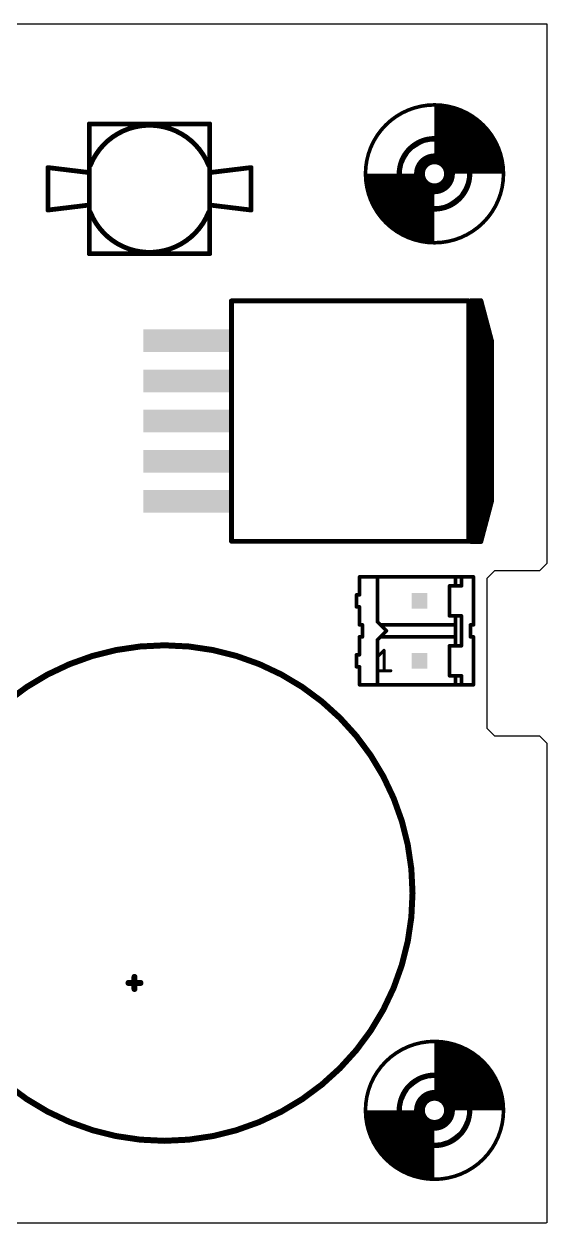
# Model space of a CAD drawing. Extents: x 0 to 105, y 6 to 57.
# Drawn here: x 82.6 to 104.8, y 6.3 to 57.1 of the extents above; entities that cross this region are included whole.
import ezdxf

# ---------------------------------------------------------------- set-up
doc = ezdxf.new("R2010")
doc.units = 0
doc.header["$MEASUREMENT"] = 0
doc.layers.get('0').update_dxf_attribs({"linetype": 'CONTINUOUS'})
for name, color, linetype in [('20', 53, 'CONTINUOUS'), ('21', 253, 'CONTINUOUS'), ('51', 253, 'CONTINUOUS')]:
    doc.layers.add(name, color=color, linetype=linetype)

# ---------------------------------------------------------------- blocks, each defined once
blk = doc.blocks.new('RECT')
blk.add_solid([(-0.5, -0.5), (0.5, -0.5), (-0.5, 0.5), (0.5, 0.5)])

msp = doc.modelspace()

# ---------------------------------------------------------------- linework, layer by layer
at = {"layer": '20'}
for p, q in [((0, 57.15), (104.775, 57.15)), ((104.775, 57.15), (104.775, 34.29)), ((104.775, 34.29), (104.4575, 33.9725)), ((102.5525, 33.9725), (102.235, 33.655)), ((102.235, 33.655), (102.235, 27.305)), ((104.4575, 33.9725), (102.5525, 33.9725)), ((102.235, 27.305), (102.5525, 26.9875)), ((102.5525, 26.9875), (104.4575, 26.9875)), ((104.4575, 26.9875), (104.775, 26.67)), ((104.775, 26.67), (104.775, 6.35)), ((104.755, 6.3375), (0, 6.3375))]:
    msp.add_line(p, q, dxfattribs=at)
for centre in [(100.0125, 50.8), (100.0125, 11.1125)]:
    msp.add_circle(centre, 1.4, dxfattribs=at)
at = {"layer": '21'}
for points, const_width in [([(100.0125, 47.879, 1), (100.0125, 53.721, 1), (100.0125, 47.879)], 0.1524), ([(85.4483, 52.915, 1), (85.3467, 52.915)], 0.1016), ([(85.3975, 52.9658, 1), (85.3975, 52.8642)], 0.1016), ([(90.5483, 52.915, 1), (90.4467, 52.915)], 0.1016), ([(90.4975, 52.8642, 1), (90.4975, 52.9658)], 0.1016), ([(85.3467, 52.665, 1), (85.4483, 52.665)], 0.1016), ([(90.4467, 52.665, 1), (90.5483, 52.665)], 0.1016), ([(100.0125, 49.3, 1), (100.0125, 52.3, 1), (100.0125, 49.3)], 0.2032), ([(85.4483, 47.665, 1), (85.3467, 47.665)], 0.1016), ([(90.5483, 47.665, 1), (90.4467, 47.665)], 0.1016), ([(85.3975, 47.4658, 1), (85.3975, 47.3642)], 0.1016), ([(85.3467, 47.415, 1), (85.4483, 47.415)], 0.1016), ([(90.4467, 47.415, 1), (90.5483, 47.415)], 0.1016), ([(90.4975, 47.3642, 1), (90.4975, 47.4658)], 0.1016), ([(91.4683, 45.4165, 1), (91.3667, 45.4165)], 0.1016), ([(91.3667, 35.2285, 1), (91.4683, 35.2285)], 0.1016), ([(96.8375, 33.7566, 1), (96.8375, 33.6804)], 0.0762), ([(96.8756, 33.7185, 1), (96.7994, 33.7185)], 0.0762), ([(97.6376, 33.7185, 1), (97.5614, 33.7185)], 0.0762), ([(97.5995, 33.7566, 1), (97.5995, 33.6804)], 0.0762), ([(97.5995, 33.6804, 1), (97.5995, 33.7566)], 0.0762), ([(100.9396, 33.7185, 1), (100.8634, 33.7185)], 0.0762), ([(100.9015, 33.7566, 1), (100.9015, 33.6804)], 0.0762), ([(100.9015, 33.6804, 1), (100.9015, 33.7566)], 0.0762), ([(101.1555, 33.7566, 1), (101.1555, 33.6804)], 0.0762), ([(101.1936, 33.7185, 1), (101.1174, 33.7185)], 0.0762), ([(101.1555, 33.6804, 1), (101.1555, 33.7566)], 0.0762), ([(101.7016, 33.7185, 1), (101.6254, 33.7185)], 0.0762), ([(101.6635, 33.6804, 1), (101.6635, 33.7566)], 0.0762), ([(96.7105, 32.9946, 1), (96.7105, 32.9184)], 0.0762), ([(96.7486, 32.9565, 1), (96.6724, 32.9565)], 0.0762), ([(96.8375, 32.9184, 1), (96.8375, 32.9946)], 0.0762), ([(100.6856, 33.3375, 1), (100.6094, 33.3375)], 0.0762), ([(100.6475, 33.3756, 1), (100.6475, 33.2994)], 0.0762), ([(100.9015, 33.3756, 1), (100.9015, 33.2994)], 0.0762), ([(100.8634, 33.3375, 1), (100.9396, 33.3375)], 0.0762), ([(100.9015, 33.2994, 1), (100.9015, 33.3756)], 0.0762), ([(101.1174, 33.3375, 1), (101.1936, 33.3375)], 0.0762), ([(101.1555, 33.2994, 1), (101.1555, 33.3756)], 0.0762), ([(96.7105, 32.4866, 1), (96.7105, 32.4104)], 0.0762), ([(96.7994, 32.9565, 1), (96.8756, 32.9565)], 0.0762), ([(96.8756, 32.4485, 1), (96.7994, 32.4485)], 0.0762), ([(96.8375, 32.4104, 1), (96.8375, 32.4866)], 0.0762), ([(96.6724, 32.4485, 1), (96.7486, 32.4485)], 0.0762), ([(100.6475, 32.1056, 1), (100.6475, 32.0294)], 0.0762), ([(100.6094, 32.0675, 1), (100.6856, 32.0675)], 0.0762), ([(100.9015, 32.1056, 1), (100.9015, 32.0294)], 0.0762), ([(100.9396, 32.0675, 1), (100.8634, 32.0675)], 0.0762), ([(100.9015, 32.0294, 1), (100.9015, 32.1056)], 0.0762), ([(101.1936, 32.0675, 1), (101.1174, 32.0675)], 0.0762), ([(101.1555, 32.0294, 1), (101.1555, 32.1056)], 0.0762), ([(96.8375, 31.7246, 1), (96.8375, 31.6484)], 0.0762), ([(96.7994, 31.6865, 1), (96.8756, 31.6865)], 0.0762), ([(97.0026, 31.6865, 1), (96.9264, 31.6865)], 0.0762), ([(96.9645, 31.6484, 1), (96.9645, 31.7246)], 0.0762), ([(97.5614, 31.8135, 1), (97.6376, 31.8135)], 0.0762), ([(97.6264, 31.8404, 1), (97.5726, 31.7866)], 0.0762), ([(97.7265, 31.7246, 1), (97.7265, 31.6484)], 0.0762), ([(97.7534, 31.7134, 1), (97.6996, 31.6596)], 0.0762), ([(97.6996, 31.6596, 1), (97.7534, 31.7134)], 0.0762), ([(98.0074, 31.4056, 1), (97.9536, 31.4594)], 0.0762), ([(100.9396, 31.6865, 1), (100.8634, 31.6865)], 0.0762), ([(100.8634, 31.6865, 1), (100.9396, 31.6865)], 0.0762), ([(100.9015, 31.6484, 1), (100.9015, 31.7246)], 0.0762), ([(101.5746, 31.6865, 1), (101.4984, 31.6865)], 0.0762), ([(101.5365, 31.7246, 1), (101.5365, 31.6484)], 0.0762), ([(101.6254, 31.6865, 1), (101.7016, 31.6865)], 0.0762), ([(101.6635, 31.6484, 1), (101.6635, 31.7246)], 0.0762), ([(96.8375, 31.2166, 1), (96.8375, 31.1404)], 0.0762), ([(96.8756, 31.1785, 1), (96.7994, 31.1785)], 0.0762), ([(96.9264, 31.1785, 1), (97.0026, 31.1785)], 0.0762), ([(96.9645, 31.1404, 1), (96.9645, 31.2166)], 0.0762), ([(97.6376, 31.0515, 1), (97.5614, 31.0515)], 0.0762), ([(97.5726, 31.0784, 1), (97.6264, 31.0246)], 0.0762), ([(97.7265, 31.2166, 1), (97.7265, 31.1404)], 0.0762), ([(97.6996, 31.2054, 1), (97.7534, 31.1516)], 0.0762), ([(97.7534, 31.1516, 1), (97.6996, 31.2054)], 0.0762), ([(97.9536, 31.4056, 1), (98.0074, 31.4594)], 0.0762), ([(100.9396, 31.1785, 1), (100.8634, 31.1785)], 0.0762), ([(100.8634, 31.1785, 1), (100.9396, 31.1785)], 0.0762), ([(100.9015, 31.1404, 1), (100.9015, 31.2166)], 0.0762), ([(101.5365, 31.2166, 1), (101.5365, 31.1404)], 0.0762), ([(101.4984, 31.1785, 1), (101.5746, 31.1785)], 0.0762), ([(101.7016, 31.1785, 1), (101.6254, 31.1785)], 0.0762), ([(101.6635, 31.1404, 1), (101.6635, 31.2166)], 0.0762), ([(88.5825, 9.82, 1), (88.5825, 30.82, 1), (88.5825, 9.82)], 0.254), ([(96.7105, 30.4546, 1), (96.7105, 30.3784)], 0.0762), ([(96.7486, 30.4165, 1), (96.6724, 30.4165)], 0.0762), ([(96.8375, 30.3784, 1), (96.8375, 30.4546)], 0.0762), ([(97.9089, 30.6077, 1), (97.8454, 30.6077)], 0.0635), ([(97.8996, 30.5853, 1), (97.8547, 30.6302)], 0.0635), ([(100.6856, 30.7975, 1), (100.6094, 30.7975)], 0.0762), ([(100.6475, 30.8356, 1), (100.6475, 30.7594)], 0.0762), ([(100.9015, 30.8356, 1), (100.9015, 30.7594)], 0.0762), ([(100.8634, 30.7975, 1), (100.9396, 30.7975)], 0.0762), ([(100.9015, 30.7594, 1), (100.9015, 30.8356)], 0.0762), ([(101.1174, 30.7975, 1), (101.1936, 30.7975)], 0.0762), ([(101.1555, 30.7594, 1), (101.1555, 30.8356)], 0.0762), ([(96.7105, 29.9466, 1), (96.7105, 29.8704)], 0.0762), ([(96.7994, 30.4165, 1), (96.8756, 30.4165)], 0.0762), ([(96.8756, 29.9085, 1), (96.7994, 29.9085)], 0.0762), ([(96.8375, 29.8704, 1), (96.8375, 29.9466)], 0.0762), ([(97.5666, 30.3421, 1), (97.6115, 30.2972)], 0.0635), ([(96.6724, 29.9085, 1), (96.7486, 29.9085)], 0.0762), ([(97.5891, 29.7752, 1), (97.5891, 29.7117)], 0.0635), ([(97.8454, 29.7434, 1), (97.9089, 29.7434)], 0.0635), ([(98.1653, 29.7117, 1), (98.1653, 29.7752)], 0.0635), ([(100.6475, 29.5656, 1), (100.6475, 29.4894)], 0.0762), ([(100.6094, 29.5275, 1), (100.6856, 29.5275)], 0.0762), ([(100.9015, 29.5656, 1), (100.9015, 29.4894)], 0.0762), ([(100.9396, 29.5275, 1), (100.8634, 29.5275)], 0.0762), ([(100.9015, 29.4894, 1), (100.9015, 29.5656)], 0.0762), ([(101.1936, 29.5275, 1), (101.1174, 29.5275)], 0.0762), ([(101.1555, 29.4894, 1), (101.1555, 29.5656)], 0.0762), ([(96.8375, 29.1846, 1), (96.8375, 29.1084)], 0.0762), ([(96.7994, 29.1465, 1), (96.8756, 29.1465)], 0.0762), ([(97.5995, 29.1846, 1), (97.5995, 29.1084)], 0.0762), ([(97.5614, 29.1465, 1), (97.6376, 29.1465)], 0.0762), ([(97.5995, 29.1084, 1), (97.5995, 29.1846)], 0.0762), ([(100.9015, 29.1846, 1), (100.9015, 29.1084)], 0.0762), ([(100.8634, 29.1465, 1), (100.9396, 29.1465)], 0.0762), ([(100.9015, 29.1084, 1), (100.9015, 29.1846)], 0.0762), ([(101.1555, 29.1846, 1), (101.1555, 29.1084)], 0.0762), ([(101.1174, 29.1465, 1), (101.1936, 29.1465)], 0.0762), ([(101.1555, 29.1084, 1), (101.1555, 29.1846)], 0.0762), ([(101.6254, 29.1465, 1), (101.7016, 29.1465)], 0.0762), ([(101.6635, 29.1084, 1), (101.6635, 29.1846)], 0.0762), ([(100.0125, 8.1915, 1), (100.0125, 14.0335, 1), (100.0125, 8.1915)], 0.1524), ([(100.0125, 9.6125, 1), (100.0125, 12.6125, 1), (100.0125, 9.6125)], 0.2032)]:
    msp.add_lwpolyline(points, format="xyb", dxfattribs=dict(at, const_width=const_width))
for points, const_width in [([(85.3975, 52.915), (85.3975, 52.665)], 0.2032), ([(85.3975, 52.915), (90.4975, 52.915)], 0.2032), ([(90.4975, 52.665), (90.4975, 52.915)], 0.2032), ([(85.3975, 47.665), (85.3975, 47.415)], 0.2032), ([(90.4975, 47.415), (90.4975, 47.665)], 0.2032), ([(85.3975, 47.415), (90.4975, 47.415)], 0.2032), ([(91.4175, 35.2285), (91.4175, 45.4165)], 0.2032), ([(97.5995, 33.7185), (96.8375, 33.7185)], 0.1524), ([(96.8375, 32.9565), (96.8375, 33.7185)], 0.1524), ([(97.5995, 31.8135), (97.5995, 33.7185)], 0.1524), ([(97.5995, 33.7185), (100.9015, 33.7185)], 0.1524), ([(100.9015, 33.3375), (100.9015, 33.7185)], 0.1524), ([(100.9015, 33.7185), (101.1555, 33.7185)], 0.1524), ([(101.1555, 33.7185), (101.6635, 33.7185)], 0.1524), ([(101.1555, 33.7185), (101.1555, 33.3375)], 0.1524), ([(101.6635, 33.7185), (101.6635, 31.6865)], 0.1524), ([(96.8375, 32.9565), (96.7105, 32.9565)], 0.1524), ([(96.7105, 32.9565), (96.7105, 32.4485)], 0.1524), ([(100.6475, 32.0675), (100.6475, 33.3375)], 0.1524), ([(100.9015, 33.3375), (100.6475, 33.3375)], 0.1524), ([(101.1555, 33.3375), (100.9015, 33.3375)], 0.1524), ([(96.8375, 32.4485), (96.7105, 32.4485)], 0.1524), ([(96.8375, 31.6865), (96.8375, 32.4485)], 0.1524), ([(100.9015, 32.0675), (100.6475, 32.0675)], 0.1524), ([(101.1555, 32.0675), (100.9015, 32.0675)], 0.1524), ([(100.9015, 31.6865), (100.9015, 32.0675)], 0.1524), ([(101.1555, 30.7975), (101.1555, 32.0675)], 0.1524), ([(96.9645, 31.6865), (96.8375, 31.6865)], 0.1524), ([(96.9645, 31.6865), (96.9645, 31.1785)], 0.1524), ([(97.7265, 31.6865), (97.5995, 31.8135)], 0.1524), ([(97.9805, 31.4325), (97.7265, 31.6865)], 0.1524), ([(100.9015, 31.6865), (97.7265, 31.6865)], 0.1524), ([(97.7265, 31.1785), (97.9805, 31.4325)], 0.1524), ([(100.9015, 31.1785), (100.9015, 31.6865)], 0.1524), ([(101.5365, 31.6865), (101.5365, 31.1785)], 0.1524), ([(101.5365, 31.6865), (101.6635, 31.6865)], 0.1524), ([(96.9645, 31.1785), (96.8375, 31.1785)], 0.1524), ([(96.8375, 31.1785), (96.8375, 30.4165)], 0.1524), ([(97.5995, 31.0515), (97.7265, 31.1785)], 0.1524), ([(97.5995, 29.1465), (97.5995, 31.0515)], 0.1524), ([(100.9015, 31.1785), (97.7265, 31.1785)], 0.1524), ([(100.9015, 30.7975), (100.9015, 31.1785)], 0.1524), ([(101.5365, 31.1785), (101.6635, 31.1785)], 0.1524), ([(101.6635, 31.1785), (101.6635, 29.1465)], 0.1524), ([(96.8375, 30.4165), (96.7105, 30.4165)], 0.1524), ([(96.7105, 30.4165), (96.7105, 29.9085)], 0.1524), ([(97.5891, 30.3196), (97.8772, 30.6077)], 0.127), ([(97.8772, 30.6077), (97.8772, 29.7434)], 0.127), ([(100.6475, 29.5275), (100.6475, 30.7975)], 0.1524), ([(100.9015, 30.7975), (100.6475, 30.7975)], 0.1524), ([(101.1555, 30.7975), (100.9015, 30.7975)], 0.1524), ([(96.8375, 29.9085), (96.7105, 29.9085)], 0.1524), ([(96.8375, 29.1465), (96.8375, 29.9085)], 0.1524), ([(97.5891, 29.7434), (98.1653, 29.7434)], 0.127), ([(100.9015, 29.5275), (100.6475, 29.5275)], 0.1524), ([(101.1555, 29.5275), (100.9015, 29.5275)], 0.1524), ([(100.9015, 29.5275), (100.9015, 29.1465)], 0.1524), ([(101.1555, 29.1465), (101.1555, 29.5275)], 0.1524), ([(96.8375, 29.1465), (97.5995, 29.1465)], 0.1524), ([(97.5995, 29.1465), (100.9015, 29.1465)], 0.1524), ([(100.9015, 29.1465), (101.1555, 29.1465)], 0.1524), ([(101.1555, 29.1465), (101.6635, 29.1465)], 0.1524)]:
    msp.add_lwpolyline(points, dxfattribs=dict(at, const_width=const_width))
at = {"layer": '51'}
for points, const_width in [([(101.7905, 50.8, 0.4142), (100.0125, 52.578)], 2.286), ([(85.4483, 52.915, 1), (85.3467, 52.915)], 0.1016), ([(90.4475, 51.165, 0.677), (85.4475, 51.165)], 0.2032), ([(90.5483, 52.915, 1), (90.4467, 52.915)], 0.1016), ([(98.2345, 50.8, 0.4142), (100.0125, 49.022)], 2.286), ([(100.0125, 50.165, 1), (100.0125, 51.435, 1), (100.0125, 50.165)], 0.4572), ([(83.6983, 51.065, 1), (83.5967, 51.065)], 0.1016), ([(83.6536, 51.1154, 1), (83.6414, 51.0146)], 0.1016), ([(85.2914, 50.8146, 1), (85.3036, 50.9154)], 0.1016), ([(85.4003, 51.1839, 1), (85.4947, 51.1461)], 0.1016), ([(90.4003, 51.1461, 1), (90.4947, 51.1839)], 0.1016), ([(90.5914, 50.9154, 1), (90.6036, 50.8146)], 0.1016), ([(92.2983, 51.065, 1), (92.1967, 51.065)], 0.1016), ([(92.2536, 51.0146, 1), (92.2414, 51.1154)], 0.1016), ([(83.6414, 49.3154, 1), (83.6536, 49.2146)], 0.1016), ([(83.5967, 49.265, 1), (83.6983, 49.265)], 0.1016), ([(85.3036, 49.4146, 1), (85.2914, 49.5154)], 0.1016), ([(90.6036, 49.5154, 1), (90.5914, 49.4146)], 0.1016), ([(92.1967, 49.265, 1), (92.2983, 49.265)], 0.1016), ([(92.2414, 49.2146, 1), (92.2536, 49.3154)], 0.1016), ([(85.4475, 49.165, 0.677), (90.4475, 49.165)], 0.2032), ([(85.4947, 49.1839, 1), (85.4003, 49.1461)], 0.1016), ([(90.4947, 49.1461, 1), (90.4003, 49.1839)], 0.1016), ([(85.3467, 47.415, 1), (85.4483, 47.415)], 0.1016), ([(90.4467, 47.415, 1), (90.5483, 47.415)], 0.1016), ([(91.4175, 45.4673, 1), (91.4175, 45.3657)], 0.1016), ([(101.5133, 45.4165, 1), (101.4117, 45.4165)], 0.1016), ([(101.4625, 45.3657, 1), (101.4625, 45.4673)], 0.1016), ([(101.5645, 45.4787, 1), (101.5645, 45.3771)], 0.1016), ([(101.6153, 45.4279, 1), (101.5137, 45.4279)], 0.1016), ([(101.5645, 45.4783, 1), (101.5645, 45.3767)], 0.1016), ([(101.6153, 45.4275, 1), (101.5137, 45.4275)], 0.1016), ([(101.5645, 45.3644, 1), (101.5645, 45.2628)], 0.1016), ([(102.0246, 45.4405, 1), (101.9264, 45.4145)], 0.1016), ([(102.0248, 45.4409, 1), (101.9266, 45.4149)], 0.1016), ([(101.9755, 45.3767, 1), (101.9755, 45.4783)], 0.1016), ([(101.9757, 45.3771, 1), (101.9757, 45.4787)], 0.1016), ([(102.006, 45.2628, 1), (102.006, 45.3644)], 0.1016), ([(101.5645, 45.1612, 1), (101.5645, 45.0596)], 0.1016), ([(101.5645, 44.958, 1), (101.5645, 44.8564)], 0.1016), ([(101.5645, 44.7548, 1), (101.5645, 44.6532)], 0.1016), ([(102.0597, 45.0596, 1), (102.0597, 45.1612)], 0.1016), ([(102.1135, 44.8564, 1), (102.1135, 44.958)], 0.1016), ([(102.1673, 44.6532, 1), (102.1673, 44.7548)], 0.1016), ([(101.5645, 44.5516, 1), (101.5645, 44.45)], 0.1016), ([(101.5645, 44.3484, 1), (101.5645, 44.2468)], 0.1016), ([(102.2211, 44.45, 1), (102.2211, 44.5516)], 0.1016), ([(102.2749, 44.2468, 1), (102.2749, 44.3484)], 0.1016), ([(101.5645, 44.1452, 1), (101.5645, 44.0436)], 0.1016), ([(101.5645, 43.942, 1), (101.5645, 43.8404)], 0.1016), ([(101.5645, 43.7388, 1), (101.5645, 43.6372)], 0.1016), ([(102.3287, 44.0436, 1), (102.3287, 44.1452)], 0.1016), ([(102.4833, 43.7005, 1), (102.3817, 43.7005)], 0.1016), ([(102.4837, 43.7007, 1), (102.3821, 43.7007)], 0.1016), ([(102.3825, 43.8404, 1), (102.3825, 43.942)], 0.1016), ([(102.3834, 43.6875, 1), (102.4816, 43.7135)], 0.1016), ([(102.3838, 43.6877, 1), (102.482, 43.7137)], 0.1016), ([(102.4329, 43.6372, 1), (102.4329, 43.7388)], 0.1016), ([(101.5645, 43.5356, 1), (101.5645, 43.434)], 0.1016), ([(101.5645, 43.3324, 1), (101.5645, 43.2308)], 0.1016), ([(102.4329, 43.434, 1), (102.4329, 43.5356)], 0.1016), ([(102.4329, 43.2308, 1), (102.4329, 43.3324)], 0.1016), ([(101.5645, 43.1292, 1), (101.5645, 43.0276)], 0.1016), ([(101.5645, 42.926, 1), (101.5645, 42.8244)], 0.1016), ([(101.5645, 42.7228, 1), (101.5645, 42.6212)], 0.1016), ([(102.4329, 43.0276, 1), (102.4329, 43.1292)], 0.1016), ([(102.4329, 42.8244, 1), (102.4329, 42.926)], 0.1016), ([(102.4329, 42.6212, 1), (102.4329, 42.7228)], 0.1016), ([(101.5645, 42.5196, 1), (101.5645, 42.418)], 0.1016), ([(101.5645, 42.3164, 1), (101.5645, 42.2148)], 0.1016), ([(102.4329, 42.418, 1), (102.4329, 42.5196)], 0.1016), ([(102.4329, 42.2148, 1), (102.4329, 42.3164)], 0.1016), ([(101.5645, 42.1132, 1), (101.5645, 42.0116)], 0.1016), ([(101.5645, 41.91, 1), (101.5645, 41.8084)], 0.1016), ([(101.5645, 41.7068, 1), (101.5645, 41.6052)], 0.1016), ([(102.4329, 42.0116, 1), (102.4329, 42.1132)], 0.1016), ([(102.4329, 41.8084, 1), (102.4329, 41.91)], 0.1016), ([(102.4329, 41.6052, 1), (102.4329, 41.7068)], 0.1016), ([(101.5645, 41.5036, 1), (101.5645, 41.402)], 0.1016), ([(101.5645, 41.3004, 1), (101.5645, 41.1988)], 0.1016), ([(102.4329, 41.402, 1), (102.4329, 41.5036)], 0.1016), ([(102.4329, 41.1988, 1), (102.4329, 41.3004)], 0.1016), ([(101.5645, 41.0972, 1), (101.5645, 40.9956)], 0.1016), ([(101.5645, 40.894, 1), (101.5645, 40.7924)], 0.1016), ([(101.5645, 40.6908, 1), (101.5645, 40.5892)], 0.1016), ([(102.4329, 40.9956, 1), (102.4329, 41.0972)], 0.1016), ([(102.4329, 40.7924, 1), (102.4329, 40.894)], 0.1016), ([(102.4329, 40.5892, 1), (102.4329, 40.6908)], 0.1016), ([(101.5645, 40.4876, 1), (101.5645, 40.386)], 0.1016), ([(101.5645, 40.2844, 1), (101.5645, 40.1828)], 0.1016), ([(102.4329, 40.386, 1), (102.4329, 40.4876)], 0.1016), ([(102.4329, 40.1828, 1), (102.4329, 40.2844)], 0.1016), ([(101.5645, 40.0812, 1), (101.5645, 39.9796)], 0.1016), ([(101.5645, 39.878, 1), (101.5645, 39.7764)], 0.1016), ([(101.5645, 39.6748, 1), (101.5645, 39.5732)], 0.1016), ([(102.4329, 39.9796, 1), (102.4329, 40.0812)], 0.1016), ([(102.4329, 39.7764, 1), (102.4329, 39.878)], 0.1016), ([(102.4329, 39.5732, 1), (102.4329, 39.6748)], 0.1016), ([(101.5645, 39.4716, 1), (101.5645, 39.37)], 0.1016), ([(101.5645, 39.2684, 1), (101.5645, 39.1668)], 0.1016), ([(102.4329, 39.37, 1), (102.4329, 39.4716)], 0.1016), ([(102.4329, 39.1668, 1), (102.4329, 39.2684)], 0.1016), ([(101.5645, 39.0652, 1), (101.5645, 38.9636)], 0.1016), ([(101.5645, 38.862, 1), (101.5645, 38.7604)], 0.1016), ([(101.5645, 38.6588, 1), (101.5645, 38.5572)], 0.1016), ([(102.4329, 38.9636, 1), (102.4329, 39.0652)], 0.1016), ([(102.4329, 38.7604, 1), (102.4329, 38.862)], 0.1016), ([(102.4329, 38.5572, 1), (102.4329, 38.6588)], 0.1016), ([(101.5645, 38.4556, 1), (101.5645, 38.354)], 0.1016), ([(101.5645, 38.2524, 1), (101.5645, 38.1508)], 0.1016), ([(102.4329, 38.354, 1), (102.4329, 38.4556)], 0.1016), ([(102.4329, 38.1508, 1), (102.4329, 38.2524)], 0.1016), ([(101.5645, 38.0492, 1), (101.5645, 37.9476)], 0.1016), ([(101.5645, 37.846, 1), (101.5645, 37.7444)], 0.1016), ([(101.5645, 37.6428, 1), (101.5645, 37.5412)], 0.1016), ([(102.4329, 37.9476, 1), (102.4329, 38.0492)], 0.1016), ([(102.4329, 37.7444, 1), (102.4329, 37.846)], 0.1016), ([(102.4329, 37.5412, 1), (102.4329, 37.6428)], 0.1016), ([(101.5645, 37.4396, 1), (101.5645, 37.338)], 0.1016), ([(101.5645, 37.2364, 1), (101.5645, 37.1348)], 0.1016), ([(102.4329, 37.338, 1), (102.4329, 37.4396)], 0.1016), ([(102.4329, 37.1348, 1), (102.4329, 37.2364)], 0.1016), ([(101.5645, 37.0332, 1), (101.5645, 36.9316)], 0.1016), ([(101.5645, 36.83, 1), (101.5645, 36.7284)], 0.1016), ([(101.5645, 36.6268, 1), (101.5645, 36.5252)], 0.1016), ([(102.3354, 36.5252, 1), (102.3354, 36.6268)], 0.1016), ([(102.3817, 36.9445, 1), (102.4833, 36.9445)], 0.1016), ([(102.3821, 36.9443, 1), (102.4837, 36.9443)], 0.1016), ([(102.4816, 36.9315, 1), (102.3834, 36.9575)], 0.1016), ([(102.482, 36.9313, 1), (102.3838, 36.9573)], 0.1016), ([(102.3892, 36.7284, 1), (102.3892, 36.83)], 0.1016), ([(102.4329, 36.9316, 1), (102.4329, 37.0332)], 0.1016), ([(101.5645, 36.4236, 1), (101.5645, 36.322)], 0.1016), ([(101.5645, 36.2204, 1), (101.5645, 36.1188)], 0.1016), ([(102.2278, 36.1188, 1), (102.2278, 36.2204)], 0.1016), ([(102.2816, 36.322, 1), (102.2816, 36.4236)], 0.1016), ([(101.5645, 36.0172, 1), (101.5645, 35.9156)], 0.1016), ([(101.5645, 35.814, 1), (101.5645, 35.7124)], 0.1016), ([(101.5645, 35.6108, 1), (101.5645, 35.5092)], 0.1016), ([(102.0665, 35.5092, 1), (102.0665, 35.6108)], 0.1016), ([(102.1203, 35.7124, 1), (102.1203, 35.814)], 0.1016), ([(102.174, 35.9156, 1), (102.174, 36.0172)], 0.1016), ([(91.4175, 35.2793, 1), (91.4175, 35.1777)], 0.1016), ([(101.4117, 35.2285, 1), (101.5133, 35.2285)], 0.1016), ([(101.4625, 35.1777, 1), (101.4625, 35.2793)], 0.1016), ([(101.5645, 35.4076, 1), (101.5645, 35.306)], 0.1016), ([(101.5645, 35.2683, 1), (101.5645, 35.1667)], 0.1016), ([(101.5645, 35.2679, 1), (101.5645, 35.1663)], 0.1016), ([(101.5137, 35.2175, 1), (101.6153, 35.2175)], 0.1016), ([(101.5137, 35.2171, 1), (101.6153, 35.2171)], 0.1016), ([(101.9264, 35.2305, 1), (102.0246, 35.2045)], 0.1016), ([(101.9266, 35.2301, 1), (102.0248, 35.2041)], 0.1016), ([(101.9755, 35.1667, 1), (101.9755, 35.2683)], 0.1016), ([(101.9757, 35.1663, 1), (101.9757, 35.2679)], 0.1016), ([(102.0127, 35.306, 1), (102.0127, 35.4076)], 0.1016), ([(87.376, 16.764, 1), (87.249, 16.764)], 0.127), ([(87.0585, 16.5735, 1), (87.0585, 16.4465)], 0.127), ([(87.249, 16.256, 1), (87.376, 16.256)], 0.127), ([(87.5665, 16.4465, 1), (87.5665, 16.5735)], 0.127), ([(101.7905, 11.1125, 0.4142), (100.0125, 12.8905)], 2.286), ([(98.2345, 11.1125, 0.4142), (100.0125, 9.3345)], 2.286), ([(100.0125, 10.4775, 1), (100.0125, 11.7475, 1), (100.0125, 10.4775)], 0.4572)]:
    msp.add_lwpolyline(points, format="xyb", dxfattribs=dict(at, const_width=const_width))
for points, const_width in [([(85.3975, 52.915), (85.3975, 47.415)], 0.2032), ([(90.4975, 47.415), (90.4975, 52.915)], 0.2032), ([(83.6475, 51.065), (83.6475, 49.265)], 0.2032), ([(83.6475, 51.065), (85.2975, 50.865)], 0.2032), ([(92.2475, 51.065), (90.5975, 50.865)], 0.2032), ([(92.2475, 49.265), (92.2475, 51.065)], 0.2032), ([(83.6475, 49.265), (85.2975, 49.465)], 0.2032), ([(92.2475, 49.265), (90.5975, 49.465)], 0.2032), ([(91.4175, 45.4165), (101.4625, 45.4165)], 0.2032), ([(101.4625, 45.4165), (101.4625, 35.2285)], 0.2032), ([(101.5645, 45.4279), (101.9757, 45.4279)], 0.2032), ([(101.5645, 35.2171), (101.5645, 45.4279)], 0.2032), ([(101.5645, 45.4275), (101.9755, 45.4275)], 0.2032), ([(101.5645, 35.2175), (101.5645, 45.4275)], 0.2032), ([(101.5645, 45.3136), (102.006, 45.3136)], 0.2032), ([(101.9755, 45.4275), (102.4325, 43.7005)], 0.2032), ([(101.9757, 45.4279), (102.4329, 43.7007)], 0.2032), ([(101.5645, 45.1104), (102.0597, 45.1104)], 0.2032), ([(101.5645, 44.9072), (102.1135, 44.9072)], 0.2032), ([(101.5645, 44.704), (102.1673, 44.704)], 0.2032), ([(101.5645, 44.5008), (102.2211, 44.5008)], 0.2032), ([(101.5645, 44.2976), (102.2749, 44.2976)], 0.2032), ([(101.5645, 44.0944), (102.3287, 44.0944)], 0.2032), ([(101.5645, 43.8912), (102.3825, 43.8912)], 0.2032), ([(101.5645, 43.688), (102.4329, 43.688)], 0.2032), ([(102.4325, 43.7005), (102.4325, 36.9445)], 0.2032), ([(102.4329, 43.7007), (102.4329, 36.9443)], 0.2032), ([(101.5645, 43.4848), (102.4329, 43.4848)], 0.2032), ([(101.5645, 43.2816), (102.4329, 43.2816)], 0.2032), ([(101.5645, 43.0784), (102.4329, 43.0784)], 0.2032), ([(101.5645, 42.8752), (102.4329, 42.8752)], 0.2032), ([(101.5645, 42.672), (102.4329, 42.672)], 0.2032), ([(101.5645, 42.4688), (102.4329, 42.4688)], 0.2032), ([(101.5645, 42.2656), (102.4329, 42.2656)], 0.2032), ([(101.5645, 42.0624), (102.4329, 42.0624)], 0.2032), ([(101.5645, 41.8592), (102.4329, 41.8592)], 0.2032), ([(101.5645, 41.656), (102.4329, 41.656)], 0.2032), ([(101.5645, 41.4528), (102.4329, 41.4528)], 0.2032), ([(101.5645, 41.2496), (102.4329, 41.2496)], 0.2032), ([(101.5645, 41.0464), (102.4329, 41.0464)], 0.2032), ([(101.5645, 40.8432), (102.4329, 40.8432)], 0.2032), ([(101.5645, 40.64), (102.4329, 40.64)], 0.2032), ([(101.5645, 40.4368), (102.4329, 40.4368)], 0.2032), ([(101.5645, 40.2336), (102.4329, 40.2336)], 0.2032), ([(101.5645, 40.0304), (102.4329, 40.0304)], 0.2032), ([(101.5645, 39.8272), (102.4329, 39.8272)], 0.2032), ([(101.5645, 39.624), (102.4329, 39.624)], 0.2032), ([(101.5645, 39.4208), (102.4329, 39.4208)], 0.2032), ([(101.5645, 39.2176), (102.4329, 39.2176)], 0.2032), ([(101.5645, 39.0144), (102.4329, 39.0144)], 0.2032), ([(101.5645, 38.8112), (102.4329, 38.8112)], 0.2032), ([(101.5645, 38.608), (102.4329, 38.608)], 0.2032), ([(101.5645, 38.4048), (102.4329, 38.4048)], 0.2032), ([(101.5645, 38.2016), (102.4329, 38.2016)], 0.2032), ([(101.5645, 37.9984), (102.4329, 37.9984)], 0.2032), ([(101.5645, 37.7952), (102.4329, 37.7952)], 0.2032), ([(101.5645, 37.592), (102.4329, 37.592)], 0.2032), ([(101.5645, 37.3888), (102.4329, 37.3888)], 0.2032), ([(101.5645, 37.1856), (102.4329, 37.1856)], 0.2032), ([(101.5645, 36.9824), (102.4329, 36.9824)], 0.2032), ([(101.5645, 36.7792), (102.3892, 36.7792)], 0.2032), ([(101.5645, 36.576), (102.3354, 36.576)], 0.2032), ([(102.4325, 36.9445), (101.9755, 35.2175)], 0.2032), ([(102.4329, 36.9443), (101.9757, 35.2171)], 0.2032), ([(101.5645, 36.3728), (102.2816, 36.3728)], 0.2032), ([(101.5645, 36.1696), (102.2278, 36.1696)], 0.2032), ([(101.5645, 35.9664), (102.174, 35.9664)], 0.2032), ([(101.5645, 35.7632), (102.1203, 35.7632)], 0.2032), ([(101.5645, 35.56), (102.0665, 35.56)], 0.2032), ([(101.4625, 35.2285), (91.4175, 35.2285)], 0.2032), ([(101.5645, 35.3568), (102.0127, 35.3568)], 0.2032), ([(101.9755, 35.2175), (101.5645, 35.2175)], 0.2032), ([(101.9757, 35.2171), (101.5645, 35.2171)], 0.2032), ([(87.3125, 16.256), (87.3125, 16.764)], 0.254), ([(87.0585, 16.51), (87.5665, 16.51)], 0.254)]:
    msp.add_lwpolyline(points, dxfattribs=dict(at, const_width=const_width))

# ---------------------------------------------------------------- block references
at = {"layer": '21', "xscale": 0.9652, "yscale": 1.6764, "rotation": 270}
for p in [(90.6653, 43.7261), (90.6653, 42.0243), (90.6653, 40.3225), (90.6653, 38.6207), (90.6653, 36.9189)]:
    msp.add_blockref('RECT', p, dxfattribs=at)
at = {"layer": '51'}
for p, xscale, yscale, rotation in [((88.773, 43.7261), 0.9652, 2.159, 270), ((88.773, 42.0243), 0.9652, 2.159, 270), ((88.773, 40.3225), 0.9652, 2.159, 270), ((88.773, 38.6207), 0.9652, 2.159, 270), ((88.773, 36.9189), 0.9652, 2.159, 270), ((99.3775, 32.7025), 0.6604, 0.6604, 90), ((99.3775, 30.1625), 0.6604, 0.6604, 90)]:
    msp.add_blockref('RECT', p, dxfattribs=dict(at, xscale=xscale, yscale=yscale, rotation=rotation))

doc.saveas('drawing.dxf')
